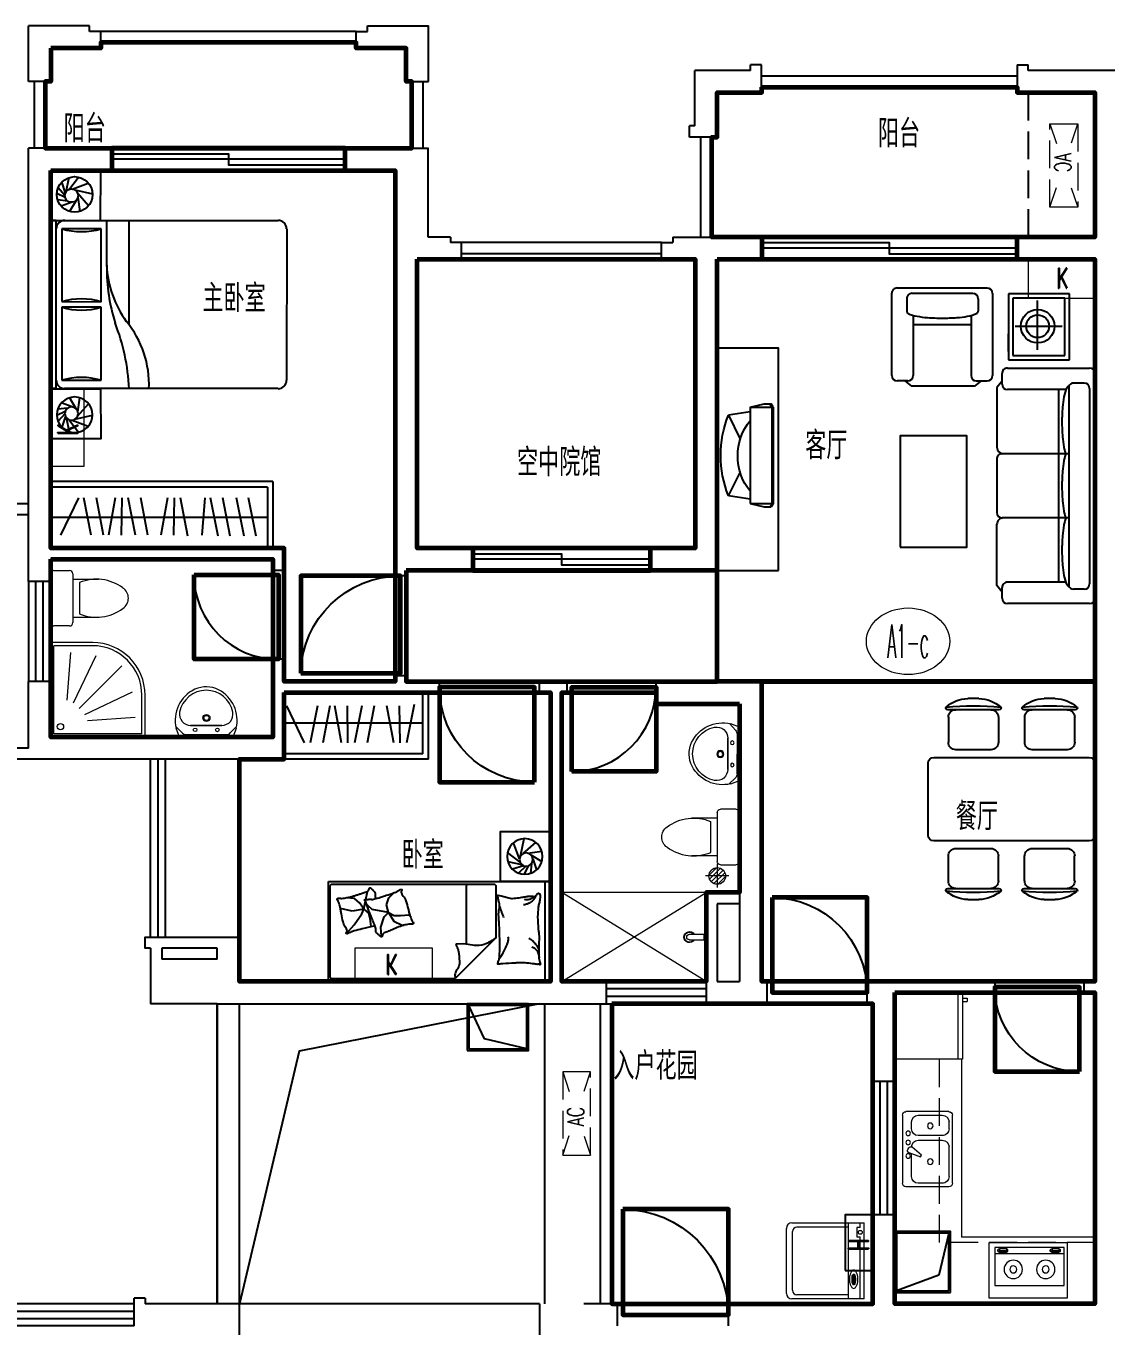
# Model space of a CAD drawing. Extents: x -503269 to -469069, y -592911 to -562261.
# Drawn here: x -495892 to -486169, y -573961 to -562261 of the extents above; entities that cross this region are included whole.
import ezdxf
from ezdxf.enums import TextEntityAlignment as Align

# ---------------------------------------------------------------- set-up
doc = ezdxf.new("R2010")
doc.units = 0
doc.header["$LTSCALE"] = 1000
doc.header["$MEASUREMENT"] = 0
doc.linetypes.add('DASH', pattern=[0.35, 0.25, -0.1])
doc.layers.get('0').update_dxf_attribs({"linetype": 'CONTINUOUS'})
for name, color, linetype, lineweight in [('AC', 11, 'CONTINUOUS', 9), ('axis3', 134, 'CONTINUOUS', 13), ('FUR1', 223, 'CONTINUOUS', 0), ('GT_卧室', 1, 'CONTINUOUS', 60), ('GT_卫生间', 5, 'CONTINUOUS', 60), ('GT_厨房', 4, 'CONTINUOUS', 60), ('GT_客厅', 2, 'CONTINUOUS', 60), ('GT_花园', 74, 'CONTINUOUS', 60), ('GT_过道', 30, 'CONTINUOUS', 60), ('GT_门', 245, 'CONTINUOUS', 60), ('GT_阳台', 6, 'CONTINUOUS', 60), ('GT_餐厅', 3, 'CONTINUOUS', 60), ('PS', 30, 'CONTINUOUS', 9), ('房间名称', 7, 'CONTINUOUS', 9)]:
    doc.layers.add(name, color=color, linetype=linetype, lineweight=lineweight)
for name, color, linetype in [('F', 8, 'CONTINUOUS'), ('FUR', 8, 'CONTINUOUS'), ('STAIR', 3, 'CONTINUOUS'), ('WALL', 2, 'CONTINUOUS'), ('WINDOW', 3, 'CONTINUOUS'), ('WINDOW_TEXT', 7, 'CONTINUOUS'), ('栏杆', 140, 'CONTINUOUS'), ('烟道', 193, 'CONTINUOUS'), ('热水器', 193, 'CONTINUOUS')]:
    doc.layers.add(name, color=color, linetype=linetype)
doc.styles.add('_HZTXT1', font='romand.shx', dxfattribs={"width": 0.7, "bigfont": 'hztxt.shx'})
doc.styles.add('_ROMANC', font='ROMANC', dxfattribs={"width": 0.6})
doc.styles.add('COMP', font='COMPLEX', dxfattribs={"bigfont": 'hztxt'})
doc.styles.add('DIM_FONT', font='ROMAND.shx', dxfattribs={"width": 0.7})
doc.styles.add('SIMPLEX', font='SIMPLEX.SHX')
doc.styles.get("Standard").update_dxf_attribs({"font": 'GBENOR', "bigfont": 'GBCBIG'})
doc.styles.add('ZBHZ', font='simplex.shx', dxfattribs={"width": 0.7, "bigfont": 'zbhz.shx'})

# ---------------------------------------------------------------- blocks, each defined once
blk = doc.blocks.new('_WBLK')
for p, q in [((-0.5, 0.5), (0.5, 0.5)), ((0.5, 0.1667), (-0.5, 0.1667)), ((0.5, -0.1667), (-0.5, -0.1667)), ((-0.5, -0.5), (0.5, -0.5))]:
    blk.add_line(p, q)
at = {"layer": 'WINDOW_TEXT', "style": 'SIMPLEX', "flags": 9}
blk.add_attdef('A', text='', height=1, dxfattribs=at).set_placement((0, 1.5), align=Align.MIDDLE)
blk = doc.blocks.new('_C10HGB')
at = {"linetype": 'DASH'}
for p, q in [((0, 250), (177, 191)), ((750, 250), (573, 191)), ((172, 57), (0, 0)), ((575, 58), (750, 0))]:
    blk.add_line(p, q, dxfattribs=at)
blk.add_lwpolyline([(750, 0), (750, 250), (0, 250), (0, 0), (750, 0)], dxfattribs=at)
at = {"style": '_ROMANC', "width": 0.7}
blk.add_text('AC', height=148.6, rotation=360, dxfattribs=at).set_placement((261, 60))
at = {"style": 'DIM_FONT', "width": 0.8, "flags": 9}
for tag in ['XSIZE', 'YSIZE']:
    blk.add_attdef(tag, (0, 0), '', height=0.5, dxfattribs=at)
blk = doc.blocks.new('HFFG')
at = {"layer": 'STAIR'}
blk.add_line((367341, 318622), (370041, 318622), dxfattribs=at)
at = {"layer": 'AC', "xscale": -1, "rotation": 270}
blk.add_blockref('_C10HGB', (369737, 317175), dxfattribs=at)
blk = doc.blocks.new('hdgsgs')
at = {"layer": 'STAIR'}
blk.add_line((584570, 471368), (581870, 471368), dxfattribs=at)
at = {"layer": 'WALL'}
for p, q in [((580920, 471168), (580920, 471418)), ((581020, 471418), (580920, 471418)), ((581020, 471418), (581020, 471368)), ((581870, 471368), (581020, 471368)), ((581870, 469468), (581870, 471368)), ((584570, 471368), (584570, 471068))]:
    blk.add_line(p, q, dxfattribs=at)
at = {"layer": 'WINDOW', "xscale": -1500, "yscale": 200, "zscale": 1500}
blk.add_blockref('_WBLK', (580170, 471268), dxfattribs=at)
at = {"layer": '房间名称', "xscale": -1}
blk.add_blockref('HFFG', (951910, 152746), dxfattribs=at)
blk = doc.blocks.new('A$C69646BA1')
at = {"layer": 'FUR1'}
for p, q in [((65, 37), (7, 92)), ((38, 1), (9, 80)), ((519, 0), (38, 1)), ((41, 1), (518, 0)), ((99, 23), (459, 23)), ((420, 105), (138, 106)), ((138, 106), (420, 105)), ((495, 37), (552, 95)), ((548, 78), (519, 0))]:
    blk.add_line(p, q, dxfattribs=at)
for centre, radius in [((281, 173), 31.6), ((281, 173), 23), ((179, 66), 16.3), ((379, 65), 16.3)]:
    blk.add_circle(centre, radius, dxfattribs=at)
for centre, radius, start, end in [((307, 153), 307, 115.0915, 193.7817), ((279, 178), 244, 10.8497, 168.9284), ((279, 203), 250, 63.3535, 114.1543), ((248, 152), 309, 346.3232, 62.5659), ((139, 207), 101, 169.873, 269.3444), ((420, 206), 100, 270.0131, 10.3251), ((100, 73), 50, 226.7074, 269.8889), ((460, 72), 49.8, 269.7832, 315.4333)]:
    blk.add_arc(centre, radius, start, end, dxfattribs=at)
blk = doc.blocks.new('_DBLK')
blk.add_line((-0.45, 0), (-0.45, -0.95))
blk.add_arc((-0.45, 0), 0.95, 270, 0)
at = {"layer": 'WINDOW_TEXT', "style": 'SIMPLEX', "flags": 9}
blk.add_attdef('A', text='', height=1, dxfattribs=at).set_placement((0, 1.5), align=Align.MIDDLE)
blk = doc.blocks.new('A$C466029EA')
for p, q in [((80, 200), (80, 430)), ((420, 200), (420, 430)), ((110, 260), (390, 260)), ((0, 30), (0, 170)), ((30, 200), (470, 200)), ((500, 170), (500, 30)), ((470, 0), (30, 0))]:
    blk.add_line(p, q)
for centre, radius, start, end in [((477, 413), 398, 143.3619, 202.5495), ((250, 590), 110, 33.4509, 146.5491), ((23, 413), 398, 337.4505, 36.6381), ((30, 170), 30, 90, 180), ((470, 170), 30, 0, 90), ((30, 30), 30, 180, 270), ((470, 30), 30, 270, 0)]:
    blk.add_arc(centre, radius, start, end)
at = {"style": 'DIM_FONT', "width": 0.8, "flags": 9}
for tag in ['YSIZE', 'XSIZE']:
    blk.add_attdef(tag, (250, 0), '', height=0.5, dxfattribs=at)
blk = doc.blocks.new('A$C613034C0')
at = {"layer": 'FUR1'}
for p, q in [((429, 1273), (146, 990)), ((429, 1273), (1066, 636)), ((429, 1230), (168, 969)), ((429, 1230), (1023, 636)), ((705, 774), (363, 1072)), ((683, 714), (210, 883)), ((679, 636), (105, 637)), ((1066, 636), (429, 0)), ((1023, 636), (429, 42)), ((682, 559), (208, 393)), ((704, 499), (360, 204)), ((146, 283), (429, 0)), ((168, 304), (429, 42))]:
    blk.add_line(p, q, dxfattribs=at)
blk.add_circle((929, 632), 30, dxfattribs=at)
for radius in [500, 470]:
    blk.add_arc((500, 636), radius, 135, 225, dxfattribs=at)
blk = doc.blocks.new('M_A2ZXL')
blk.add_line((-0.472, 0), (-0.472, -1))
blk.add_arc((-0.5, 0), 1, 271.6231, 0)
blk = doc.blocks.new('KT1')
at = {"layer": 'AC'}
blk.add_lwpolyline([(243659, 39366), (244009, 39366), (244009, 39966), (243659, 39966)], close=True, dxfattribs=at)
at = {"layer": 'AC', "style": '_HZTXT1', "width": 0.7}
blk.add_text('K', height=180, rotation=270, dxfattribs=at).set_placement((243748, 39714))
blk = doc.blocks.new('K')
at = {"layer": 'AC'}
blk.add_lwpolyline([(0, 0), (700, 0), (700, -300), (0, -300)], close=True, dxfattribs=at)
at = {"layer": 'AC', "style": '_HZTXT1', "width": 0.7}
blk.add_text('K', height=180, rotation=360, dxfattribs=at).set_placement((278, -244))
blk = doc.blocks.new('A$C508A78C2')
at = {"layer": 'AC', "xscale": -1, "rotation": 270}
blk.add_blockref('K', (300, 0), dxfattribs=at)
blk = doc.blocks.new('A$C3C1C112D')
for p, q in [((690, 706), (0, 706)), ((0, 50), (0, 706)), ((43, 670), (0, 670)), ((43, 671), (43, 640)), ((43, 640), (126, 640)), ((126, 640), (126, 671)), ((690, 670), (126, 670)), ((468, 619), (468, 607)), ((478, 610), (478, 593)), ((543, 610), (478, 610)), ((478, 593), (543, 593)), ((543, 593), (543, 610)), ((560, 618), (560, 607)), ((690, 706), (690, 50)), ((0, 561), (690, 561)), ((38, 562), (38, 95)), ((652, 562), (652, 95)), ((640, 0), (50, 0)), ((612, 55), (78, 55))]:
    blk.add_line(p, q)
blk.add_lwpolyline([(428, 611, 0.185158), (433, 599, 0.102042), (453, 584, 0.060862), (478, 576, 0.047173), (511, 573, 0.047173), (545, 576, 0.060862), (570, 584, 0.102042), (590, 599, 0.185158), (595, 611, 0.185158), (590, 624, 0.102042), (570, 638, 0.060862), (545, 647, 0.047173), (511, 650, 0.047173), (478, 647, 0.060862), (453, 638, 0.102042), (433, 624, 0.185158)], format="xyb", close=True)
for points in [[(560, 618, 0.259034), (558, 621, 0.076276), (546, 626, 0.036515), (533, 629, 0.026615), (514, 630, 0.026615), (495, 629, 0.036515), (482, 626, 0.076276), (470, 621, 0.259034), (468, 618, 0.078462), (468, 617, 0.056762)], [(560, 607, 0.259034), (558, 611, 0.076276), (546, 616, 0.036515), (533, 618, 0.026615), (514, 619, 0.026615), (495, 618, 0.036515), (482, 616, 0.076276), (470, 611, 0.259034), (468, 607, 0.259034), (470, 604, 0.056762), (478, 600, 0.036515)], [(543, 598, 0.008736), (546, 599, 0.076276), (558, 604, 0.259034), (560, 607, 0.259034)]]:
    blk.add_lwpolyline(points, format="xyb")
blk.add_circle((86, 671), 17.5)
for centre, radius, start, end in [((50, 50), 50, 180.0011, 270.0011), ((78, 95), 40, 180.0011, 270.0011), ((612, 95), 40, 270.0011, 0.0011), ((640, 50), 50, 270.0011, 0.0011)]:
    blk.add_arc(centre, radius, start, end)
at = {"oblique": 0, "width": 0.8, "flags": 9}
for tag in ['XSIZE', 'YSIZE']:
    blk.add_attdef(tag, (345, 706), '', height=0.5, rotation=0.0011, dxfattribs=at)
blk = doc.blocks.new('f')
at = {"layer": '热水器'}
blk.add_lwpolyline([(497435, 492394), (497435, 492144), (496935, 492144), (496935, 492394)], close=True, dxfattribs=at)
at = {"layer": '热水器', "style": '_HZTXT1', "oblique": -180, "text_generation_flag": 4, "width": 0.7}
blk.add_text('H', height=180, rotation=180, dxfattribs=at).set_placement((497262, 492182))
blk = doc.blocks.new('hdgfd')
at = {"layer": 'FUR1'}
for p, q in [((714922, 322637), (714852, 322637)), ((714852, 322627), (714852, 322637)), ((714922, 322627), (714852, 322627)), ((714862, 322487), (714862, 322627)), ((714912, 322617), (714862, 322617)), ((714912, 322487), (714912, 322627)), ((714922, 322627), (714922, 322637))]:
    blk.add_line(p, q, dxfattribs=at)
for radius, start, end in [(50, 120, 60), (45, 123.749, 56.251), (25, 180, 0)]:
    blk.add_arc((714887, 322487), radius, start, end, dxfattribs=at)
blk = doc.blocks.new('A$C64DF1172')
at = {"layer": 'PS', "linetype": 'ByBlock'}
h = blk.add_hatch(dxfattribs=at)
h.set_pattern_fill('ANSI31', color=256, scale=150, angle=180, style=0)
h.set_pattern_definition([(315, (-453209.595, 198025.227), (-13.25825215, -13.25825215), [])])
h.paths.add_polyline_path([(20, 70, 1), (120, 70, 1)])
for p, q in [((70, 140, 0), (70, 0, 0)), ((0, 70, 0), (140, 70, 0))]:
    blk.add_line(p, q, dxfattribs=at)
blk.add_circle((70, 70, 0), 50, dxfattribs=at)
blk = doc.blocks.new('JAFDSF')
at = {"layer": 'FUR1'}
for p, q in [((707041, 322322), (705741, 322322)), ((705741, 321522), (707041, 322322)), ((707041, 321522), (705741, 322322))]:
    blk.add_line(p, q, dxfattribs=at)
at = {"layer": 'WALL'}
for p, q in [((707041, 322322), (707041, 321522)), ((707041, 322322), (707341, 322322)), ((707141, 322222), (707141, 321522)), ((707341, 322222), (707141, 322222)), ((707141, 321522), (707341, 321522))]:
    blk.add_line(p, q, dxfattribs=at)
at = {"layer": 'FUR1', "xscale": -1}
for name, p, rotation in [('A$C69646BA1', (707342, 323850), 89.88893833648052), ('A$C466029EA', (707341, 323072), 90), ('hdgfd', (384404, -392965), 270)]:
    blk.add_blockref(name, p, dxfattribs=dict(at, rotation=rotation))
at = {"layer": 'PS', "xscale": 1.5, "yscale": 1.5, "zscale": 1.5, "rotation": 270}
blk.add_blockref('A$C64DF1172', (707036, 322577, 0), dxfattribs=at)
blk = doc.blocks.new('sdsf')
at = {"layer": '烟道'}
for points in [[(791666, 418028), (792216, 418028), (792216, 418448), (791666, 418448)], [(791681, 418043), (792201, 418043), (792201, 418433), (791681, 418433)]]:
    blk.add_lwpolyline(points, close=True, dxfattribs=at)
blk.add_lwpolyline([(792201, 418043), (791822, 418132), (791681, 418433)], dxfattribs=at)
blk = doc.blocks.new('jghsfgfd')
at = {"layer": 'WALL'}
for p, q in [((561849, 385958), (561249, 385958)), ((561249, 385508), (561249, 385958)), ((561849, 385858), (561349, 385858)), ((561349, 385458), (561349, 385858)), ((561279, 385508), (561249, 385508)), ((561279, 385458), (561279, 385508)), ((561349, 385458), (561279, 385458)), ((561349, 384158), (561279, 384158)), ((561279, 384158), (561279, 384108)), ((561349, 383758), (561349, 384158)), ((561249, 383658), (561249, 384108)), ((561279, 384108), (561249, 384108)), ((561849, 383658), (561249, 383658)), ((561849, 383758), (561349, 383758))]:
    blk.add_line(p, q, dxfattribs=at)
at = {"layer": 'WINDOW'}
for p, q in [((561249, 384108), (561249, 385508)), ((561349, 384158), (561349, 385458))]:
    blk.add_line(p, q, dxfattribs=at)
blk = doc.blocks.new('REF1')
for p, q in [((-300, -566), (300, -566)), ((-250, -610), (-250, -650)), ((-250, -650), (-220, -650)), ((-220, -610), (-220, -650))]:
    blk.add_line(p, q)
blk.add_lwpolyline([(-300, -610), (300, -610), (300, 0), (-300, 0)], close=True)
blk = doc.blocks.new('M_E29JIV')
at = {"color": 0, "linetype": 'ByBlock'}
for p, q in [((0, -307), (0, 307)), ((31, 337), (419, 337)), ((82, 245), (82, 40)), ((358, 307), (143, 307)), ((419, -20), (419, 245)), ((450, 307), (450, -307)), ((48, 2), (57, -12)), ((59, 31), (163, 70)), ((173, 53), (87, -18)), ((163, 70), (173, 53)), ((143, -82), (358, -82)), ((82, -184), (82, -245)), ((358, -123), (143, -123)), ((419, -245), (419, -184)), ((419, -338), (31, -338)), ((143, -307), (358, -307))]:
    blk.add_line(p, q, dxfattribs=at)
for centre, radius in [((251, 112), 25.6), ((51, 61), 20.5), ((51, -61), 20.5), ((51, -143), 20.5), ((251, -210), 25.6)]:
    blk.add_circle(centre, radius, dxfattribs=at)
for centre, radius, start, end in [((31, 307), 30.7, 90, 180), ((143, 245), 61.4, 90, 180), ((358, 245), 61.4, 0, 90), ((419, 307), 30.7, 0, 90), ((66, 12), 20.5, 110.5377, 210), ((74, -2), 20.5, 210, 309.4623), ((143, -20), 61.4, 180, 270), ((358, -20), 61.4, 270, 0), ((143, -184), 61.4, 90, 180), ((358, -184), 61.4, 0, 90), ((31, -307), 30.7, 180, 270), ((143, -245), 61.4, 180, 270), ((358, -245), 61.4, 270, 0), ((419, -307), 30.7, 270, 0)]:
    blk.add_arc(centre, radius, start, end, dxfattribs=at)
at = {"style": 'DIM_FONT', "width": 0.8, "flags": 9}
for tag in ['XSIZE', 'YSIZE']:
    blk.add_attdef(tag, (0, 0), '', height=0.5, dxfattribs=at)
blk = doc.blocks.new('A$C65CE207E')
for p, q in [((500, 700), (0, 700)), ((0, 700), (0, 0)), ((44, 649), (387, 649)), ((44, 27), (44, 649)), ((52, 607), (68, 607)), ((52, 543), (52, 607)), ((77, 624), (66, 624)), ((68, 607), (68, 543)), ((100, 27), (100, 649)), ((387, 649), (387, 27)), ((500, 0), (500, 700)), ((68, 543), (52, 543)), ((78, 532), (66, 532)), ((52, 70), (52, 134)), ((52, 134), (68, 134)), ((77, 151), (66, 151)), ((68, 134), (68, 70)), ((387, 27), (44, 27)), ((68, 70), (52, 70)), ((78, 59), (66, 59)), ((0, 0), (500, 0))]:
    blk.add_line(p, q)
for points in [[(57, 607, -0.008736), (58, 610, -0.076276), (63, 622, -0.259034), (66, 624, -0.259034)], [(66, 624, -0.259034), (70, 622, -0.076276), (75, 610, -0.036515), (77, 597, -0.026615), (78, 578, -0.026615), (77, 559, -0.036515), (75, 546, -0.076276), (70, 534, -0.259034), (66, 532, -0.259034), (63, 534, -0.056762), (59, 543, -0.036515)], [(77, 624, -0.259034), (80, 622, -0.076276), (85, 610, -0.036515), (88, 597, -0.026615), (89, 578, -0.026615), (88, 559, -0.036515), (85, 546, -0.076276), (80, 534, -0.259034), (77, 532, -0.078462), (76, 532, -0.056762)], [(57, 134, -0.008736), (58, 137, -0.076276), (63, 149, -0.259034), (66, 151, -0.259034)], [(66, 151, -0.259034), (70, 149, -0.076276), (75, 137, -0.036515), (77, 124, -0.026615), (78, 105, -0.026615), (77, 86, -0.036515), (75, 73, -0.076276), (70, 61, -0.259034), (66, 59, -0.259034), (63, 61, -0.056762), (59, 70, -0.036515)], [(77, 151, -0.259034), (80, 149, -0.076276), (85, 137, -0.036515), (88, 124, -0.026615), (89, 105, -0.026615), (88, 86, -0.036515), (85, 73, -0.076276), (80, 61, -0.259034), (77, 59, -0.078462), (76, 59, -0.056762)]]:
    blk.add_lwpolyline(points, format="xyb")
for centre, radius in [((241, 484), 82.5), ((241, 484), 31.6), ((241, 192), 82.5), ((241, 192), 31.6)]:
    blk.add_circle(centre, radius)
at = {"oblique": -180, "text_generation_flag": 4, "width": 0.8, "flags": 9}
for tag in ['YSIZE', 'XSIZE']:
    blk.add_attdef(tag, (500, 350), '', height=0.5, rotation=90, dxfattribs=at)
blk = doc.blocks.new('ht')
at = {"layer": '烟道'}
for points in [[(452112, 309628), (452112, 309078), (451612, 309078), (451612, 309628)], [(452097, 309613), (452097, 309093), (451627, 309093), (451627, 309613)]]:
    blk.add_lwpolyline(points, close=True, dxfattribs=at)
blk.add_lwpolyline([(452097, 309093), (452008, 309471), (451627, 309613)], dxfattribs=at)
blk = doc.blocks.new('jgsdgdsgds')
at = {"layer": 'FUR1', "linetype": 'DASH'}
for p, q in [((629840, 466840), (629840, 465190)), ((631240, 465190), (629940, 465190))]:
    blk.add_line(p, q, dxfattribs=at)
at = {"layer": 'FUR1'}
for p in [(630040, 466840), (631240, 465240)]:
    blk.add_line(p, (630040, 465240), dxfattribs=at)
at = {"layer": 'STAIR'}
for p, q in [((623340, 464640), (623340, 467340)), ((623540, 464640), (623540, 467340)), ((626290, 464640), (626290, 467340)), ((626240, 464640), (623540, 464640))]:
    blk.add_line(p, q, dxfattribs=at)
at = {"layer": 'WALL'}
for p, q in [((621640, 471140), (621640, 475040)), ((625240, 474240), (625240, 475040)), ((621840, 471440), (621840, 474840)), ((624940, 474840), (624940, 471190)), ((625440, 474240), (625240, 474240)), ((625440, 474240), (625440, 474190)), ((627440, 474240), (628240, 474240)), ((627440, 474240), (627440, 474190)), ((628240, 474040), (628240, 474240)), ((630540, 474040), (630540, 474240)), ((630540, 474240), (631240, 474240)), ((625540, 474190), (625440, 474190)), ((625540, 474040), (625540, 474190)), ((627340, 474040), (627340, 474190)), ((627340, 474190), (627440, 474190)), ((625140, 474040), (625140, 471440)), ((625540, 474040), (625140, 474040)), ((627340, 474040), (627640, 474040)), ((627640, 471440), (627640, 474040)), ((627840, 474040), (628240, 474040)), ((627840, 471240), (627840, 474040)), ((630540, 474040), (631240, 474040)), ((631240, 474040), (631240, 467540)), ((623940, 471440), (621840, 471440)), ((623940, 471240), (623940, 471440)), ((625140, 471440), (625640, 471440)), ((625640, 471440), (625640, 471240)), ((627240, 471440), (627640, 471440)), ((627240, 471440), (627240, 471240)), ((621840, 471140), (621840, 471340)), ((623840, 471340), (621840, 471340)), ((623840, 471240), (623840, 471340)), ((623940, 471240), (623840, 471240)), ((625040, 471190), (624940, 471190)), ((625040, 471240), (625040, 471190)), ((625640, 471240), (625040, 471240)), ((627240, 471240), (627840, 471240)), ((621840, 471140), (621640, 471140)), ((623840, 470240), (623840, 470440)), ((623940, 470440), (623840, 470440)), ((623940, 470240), (623940, 470440)), ((621840, 470240), (621640, 470240)), ((621640, 469640), (621640, 470240)), ((621840, 469740), (621840, 470240)), ((623940, 470240), (624940, 470240)), ((624940, 470290), (624940, 470240)), ((625040, 470290), (624940, 470290)), ((625040, 470290), (625040, 470240)), ((625040, 470240), (625340, 470240)), ((625340, 470140), (625340, 470240)), ((626240, 470240), (626490, 470240)), ((626240, 470140), (626240, 470240)), ((626490, 470140), (626490, 470240)), ((627290, 470040), (627290, 470240)), ((627290, 470240), (628240, 470240)), ((628240, 470240), (628240, 467540)), ((623940, 469540), (623940, 470140)), ((623940, 470140), (625340, 470140)), ((626240, 470140), (626340, 470140)), ((626340, 470140), (626340, 467540)), ((626440, 470140), (626490, 470140)), ((626440, 470140), (626440, 467540)), ((627290, 470040), (628040, 470040)), ((628040, 470040), (628040, 467540)), ((623740, 469740), (621840, 469740)), ((623940, 469540), (621640, 469540)), ((622740, 467940), (623540, 467940)), ((623540, 467940), (623540, 467540)), ((622740, 467840), (622740, 467340)), ((623340, 467840), (622840, 467840)), ((622840, 467840), (622840, 467740)), ((623340, 467740), (623340, 467840)), ((623340, 467740), (622840, 467740)), ((626340, 467540), (623540, 467540)), ((626440, 467540), (626840, 467540)), ((626840, 467540), (626840, 467340)), ((627740, 467540), (627740, 467340)), ((627840, 467540), (628040, 467540)), ((628290, 467540), (628240, 467540)), ((628290, 467340), (628290, 467540)), ((629190, 467340), (629190, 467540)), ((630340, 467540), (629190, 467540)), ((630340, 467540), (630340, 467440)), ((631240, 467540), (631140, 467540)), ((631140, 467540), (631140, 467440)), ((630340, 467440), (629440, 467440)), ((629440, 467440), (629440, 466640)), ((631240, 467440), (631140, 467440)), ((631240, 467440), (631240, 464640)), ((623340, 467340), (622740, 467340)), ((623340, 467340), (626840, 467340)), ((627740, 467340), (628290, 467340)), ((629190, 467340), (629240, 467340)), ((629240, 467340), (629240, 466640)), ((629440, 466640), (629240, 466640)), ((629240, 465440), (629240, 464640)), ((629440, 465440), (629240, 465440)), ((629440, 465440), (629440, 464640)), ((626240, 464640), (626240, 464340)), ((626940, 464640), (626640, 464640)), ((626940, 464640), (626940, 464440)), ((629240, 464640), (627940, 464640)), ((627940, 464640), (627940, 464440)), ((631240, 464640), (629440, 464640))]:
    blk.add_line(p, q, dxfattribs=at)
blk.add_lwpolyline([(622740, 467840), (622690, 467840), (622690, 467940), (622740, 467940)], dxfattribs=at)
at = {"layer": 'WINDOW'}
for p, q in [((628240, 474240), (630540, 474240)), ((628240, 474040), (630540, 474040)), ((625640, 471440), (627240, 471440)), ((625640, 471240), (627240, 471240)), ((622740, 467940), (622740, 469540)), ((622807, 467940), (622807, 469540)), ((622874, 467940), (622874, 469540)), ((623540, 467940), (623540, 469540))]:
    blk.add_line(p, q, dxfattribs=at)
for points in [[(628240, 474190), (629390, 474190), (629390, 474140), (628240, 474140)], [(630540, 474140), (629390, 474140), (629390, 474090), (630540, 474090)], [(630540, 474140), (629390, 474140), (629390, 474090), (630540, 474090)], [(625640, 471390), (626440, 471390), (626440, 471340), (625640, 471340)], [(627240, 471340), (626440, 471340), (626440, 471290), (627240, 471290)], [(627240, 471340), (626440, 471340), (626440, 471290), (627240, 471290)]]:
    blk.add_lwpolyline(points, close=True, dxfattribs=at)
blk.add_lwpolyline([(626240, 467340), (624077, 466912), (623540, 464640)], dxfattribs=at)
at = {"layer": '栏杆'}
for p, q in [((627340, 474190), (625540, 474190)), ((627340, 474090), (625540, 474090)), ((626790, 464640), (626790, 467340)), ((626790, 464640), (626790, 467340)), ((626890, 464640), (626890, 467340))]:
    blk.add_line(p, q, dxfattribs=at)
at = {"layer": 'AC'}
for name, p, rotation in [('KT1', (670606, 230032), 90), ('A$C508A78C2', (624577, 467840), 270), ('_C10HGB', (626700, 465977), 90)]:
    blk.add_blockref(name, p, dxfattribs=dict(at, rotation=rotation))
at = {"layer": 'AC', "xscale": -1}
blk.add_blockref('A$C508A78C2', (622140, 472176), dxfattribs=at)
at = {"layer": 'FUR1'}
for name, p, rotation in [('A$C466029EA', (621840, 471240), 269.9999993463296), ('A$C69646BA1', (622962, 469739), 0.1110623138601468)]:
    blk.add_blockref(name, p, dxfattribs=dict(at, rotation=rotation))
for name, p, xscale, yscale, zscale, rotation in [('A$C613034C0', (622127, 470877), 0.9444444444518924, 0.9444444444379767, 0.9444444444444444, 225), ('A$C3C1C112D', (628463, 465368), 0.9916666666395026, 0.9916666666395026, 0.9916666666666667, 270.0000004304741)]:
    blk.add_blockref(name, p, dxfattribs=dict(at, xscale=xscale, yscale=yscale, zscale=zscale, rotation=rotation))
at = {"layer": 'FUR1', "extrusion": (0, 0, -1), "zscale": -1}
for name, p, rotation in [('REF1', (-629440, 467140), 269.999999936634), ('M_E29JIV', (-629508, 466031), 180.0000000466906), ('ht', (-177828, 774368), 180), ('A$C65CE207E', (-630990, 465190), 270)]:
    blk.add_blockref(name, p, dxfattribs=dict(at, rotation=rotation))
at = {"layer": 'WINDOW'}
for name, p, xscale, yscale, zscale, rotation in [('_DBLK', (623890, 470840), 800, 800, 800, 270), ('M_A2ZXL', (624990, 470740), -900, 900, 900, 270), ('_WBLK', (621740, 470690), -900, 199.9999999999418, 900, 90), ('_DBLK', (628740, 467440), -900, 900, 900, 180), ('_WBLK', (627290, 467440), -900, 200, 900, 180), ('_WBLK', (629340, 466040), -1200, 200.0000000001164, 1200, 90), ('_DBLK', (627440, 464540), -1000, 1000, 1000, 180)]:
    blk.add_blockref(name, p, dxfattribs=dict(at, xscale=xscale, yscale=yscale, zscale=zscale, rotation=rotation))
for p, xscale, yscale, zscale in [((625790, 470190), -900, 900, 900), ((626890, 470190), 800, 800, 800), ((630740, 467490), -800, 800, 800)]:
    blk.add_blockref('_DBLK', p, dxfattribs=dict(at, xscale=xscale, yscale=yscale, zscale=zscale))
at = {"layer": '房间名称'}
for name, p in [('jghsfgfd', (59791, 85882)), ('JAFDSF', (-79300, 146018))]:
    blk.add_blockref(name, p, dxfattribs=at)
at = {"layer": '烟道'}
blk.add_blockref('sdsf', (-166075, 48892), dxfattribs=at)
at = {"layer": '热水器', "xscale": -1, "rotation": 90}
blk.add_blockref('f', (1121385, 962375), dxfattribs=at)
blk = doc.blocks.new('ytt')
at = {"layer": 'STAIR', "linetype": 'DASH'}
for p, q in [((464241, 389658), (464241, 388358)), ((465641, 389658), (465641, 388358))]:
    blk.add_line(p, q, dxfattribs=at)
at = {"layer": 'WALL'}
for p, q in [((461241, 389358), (461241, 389858)), ((461741, 389858), (461241, 389858)), ((461841, 389908), (461741, 389908)), ((461741, 389858), (461741, 389908)), ((461841, 389658), (461841, 389908)), ((464141, 389908), (464141, 389658)), ((464141, 389908), (464241, 389908)), ((464241, 389858), (464241, 389908)), ((465641, 389858), (464241, 389858)), ((465741, 389908), (465641, 389908)), ((465641, 389858), (465641, 389908)), ((465741, 389908), (465741, 389658)), ((468041, 389658), (468041, 389908)), ((468041, 389908), (468141, 389908)), ((468141, 389858), (468141, 389908)), ((468141, 389858), (468641, 389858)), ((468641, 389358), (468641, 389858)), ((461441, 389258), (461441, 389658)), ((461841, 389658), (461441, 389658)), ((464841, 389658), (464141, 389658)), ((464841, 389658), (464841, 388358)), ((465041, 389658), (465741, 389658)), ((465041, 389658), (465041, 388358)), ((468041, 389658), (468441, 389658)), ((468441, 389258), (468441, 389658)), ((461191, 389258), (461191, 389358)), ((461241, 389358), (461191, 389358)), ((468641, 389358), (468691, 389358)), ((468691, 389258), (468691, 389358)), ((461441, 389258), (461191, 389258)), ((468441, 389258), (468691, 389258))]:
    blk.add_line(p, q, dxfattribs=at)
at = {"layer": '栏杆'}
for p, q in [((461841, 389808), (464141, 389808)), ((468041, 389808), (465741, 389808)), ((461841, 389708), (464141, 389708)), ((468041, 389708), (465741, 389708)), ((461291, 389258), (461291, 388358)), ((461391, 389258), (461391, 388358)), ((468491, 389258), (468491, 388358)), ((468591, 389258), (468591, 388358))]:
    blk.add_line(p, q, dxfattribs=at)
at = {"layer": 'AC', "xscale": -1, "rotation": 90}
for p in [(464687, 389377), (465450, 389379)]:
    blk.add_blockref('_C10HGB', p, dxfattribs=at)
blk = doc.blocks.new('A$C319D3F88')
for p, q in [((240, 272), (181, 372)), ((256, 245), (272, 371)), ((140, 247), (66, 211)), ((163, 279), (73, 268)), ((204, 289), (105, 324)), ((252, 204), (351, 318)), ((138, 227), (76, 160)), ((142, 206), (111, 107)), ((150, 193), (176, 66)), ((173, 176), (261, 62)), ((205, 170), (349, 116)), ((228, 178), (386, 213))]:
    blk.add_line(p, q)
blk.add_lwpolyline([(0, 0), (450, 0), (450, 450), (0, 450)], close=True)
for centre, radius in [((226, 218), 160), ((198, 230), 60)]:
    blk.add_circle(centre, radius)
blk = doc.blocks.new('M_C55HKH')
for p, q in [((0, -52), (900, -52)), ((26, -509), (26, -1968)), ((503, -489), (46, -489)), ((503, -489), (872, -858)), ((46, -761), (564, -761)), ((872, -1968), (872, -858)), ((299, -1273), (295, -1270)), ((307, -1352), (299, -1273)), ((305, -1407), (307, -1352)), ((357, -1410), (393, -1337)), ((393, -1337), (392, -1318)), ((146, -1456), (100, -1409)), ((211, -1478), (146, -1456)), ((278, -1459), (211, -1478)), ((278, -1459), (251, -1606)), ((278, -1459), (305, -1407)), ((278, -1459), (357, -1410)), ((317, -1498), (278, -1459)), ((412, -1527), (317, -1498)), ((251, -1606), (219, -1643)), ((286, -1639), (333, -1628)), ((333, -1628), (405, -1618)), ((495, -1523), (412, -1527)), ((163, -1664), (89, -1649)), ((196, -1718), (154, -1766)), ((249, -1682), (175, -1667)), ((249, -1682), (196, -1718)), ((219, -1643), (211, -1652)), ((249, -1682), (286, -1639)), ((249, -1682), (266, -1787)), ((292, -1700), (249, -1682)), ((391, -1769), (292, -1700)), ((154, -1766), (147, -1841)), ((266, -1787), (243, -1892)), ((469, -1839), (391, -1769)), ((46, -1988), (852, -1988))]:
    blk.add_line(p, q)
blk.add_lwpolyline([(0, -2000), (0, 0), (900, 0), (900, -2000)], close=True)
for points in [[(135, -134, -0.263368), (107, -115, -0.494818), (116, -96, -0.049225), (134, -94, -0.036831), (158, -96, -0.031893), (196, -104, 0.035782), (230, -111, 0.032941), (319, -117, 0.026564), (430, -111, 0.017905), (468, -106, -0.033397), (488, -104, -0.03204), (525, -104, 0.018442), (590, -107, 0.010837), (654, -107, 0.014624), (702, -104, 0.111249), (725, -96, -0.153708), (742, -92, -0.076444), (749, -94, -0.215512), (751, -96, -0.585858), (748, -99, 0.363489), (744, -102, 0.191716), (743, -113, -0.129675), (745, -130, -0.01735), (742, -147, 0.019326), (740, -162, 0.018818), (733, -230, 0.021828), (732, -289, 0.006204), (734, -323, 0.001963), (740, -430, 0.028341), (744, -466, -0.117014), (744, -475, -0.36606), (742, -476, -0.03973), (728, -473, -0.048309), (715, -468, 0.062981), (704, -464, 0.04058), (681, -461, 0.014345), (614, -458, 0.005484), (488, -459, 0.007153), (392, -462, 0.008762), (350, -465, -0.008153), (304, -468, -0.06251), (247, -463, 0.078669), (201, -461, 0.047825), (179, -466, -0.034494), (148, -473, -0.023571), (123, -476, -0.510228), (122, -475), (129, -445), (150, -363, 0.073041), (152, -343, 0.023305), (146, -282, 0.018299), (142, -259, -0.01097), (135, -221, -0.042281), (132, -187, -0.027201), (135, -133)], [(609, -107, 0.027842), (585, -118, 0.048685), (573, -126, 0.023666), (545, -150, 0.031223), (526, -171, 0.046801), (521, -179, 0.023191), (513, -196)], [(691, -102, 0.088153), (656, -105, 0.088153), (625, -120, 0.077547), (604, -142, 0.077547), (590, -169)], [(133, -150, -0.05369), (148, -163, -0.070312), (156, -175, -0.015448), (159, -183, -0.013244), (163, -194, -0.082127), (166, -212, -0.064164), (163, -235)], [(135, -134, -0.077379), (170, -159, -0.077379), (195, -194, -0.047525), (205, -218, -0.047525), (210, -244)], [(225, -460, 0.009729), (253, -451, 0.009729), (280, -441, 0.007971), (301, -432, 0.007971), (323, -423)], [(695, -462, 0.016108), (656, -436, 0.024599), (629, -421, 0.009477), (580, -397, 0.015937), (550, -385, 0.072521), (534, -381, 0.033339), (498, -381)], [(503, -489, -0.085272), (566, -599, -0.124044), (575, -686), (562, -782), (563, -854)], [(563, -854, -0.027362), (602, -838, -0.040834), (629, -830, -0.038441), (717, -821, -0.076528), (761, -826, -0.103649), (788, -840, 0.093398), (818, -857, 0.072727), (841, -861, 0.052315), (872, -858)], [(400, -1581, 0.025626), (402, -1591, 0.0108), (426, -1697, 0.00456), (445, -1769, 0.01125), (454, -1797, 0.069394), (462, -1813, -0.079756), (468, -1827, -0.106399), (469, -1839, -0.328642), (466, -1842, -0.299547), (461, -1840, 0.189917), (454, -1835, 0.033518), (446, -1833, 0.075627), (442, -1833, 0.053489), (436, -1835, 0.017838), (418, -1843, 0.038394), (397, -1855, -0.059529), (384, -1862, -0.035943), (362, -1869, -0.011245), (291, -1884, -0.006203), (259, -1889, 0.010783), (241, -1893, 0.019485), (230, -1895, 0.005062), (188, -1908, 0.101392), (167, -1919, -0.223768), (156, -1922, -0.25558), (153, -1920, -0.081563), (150, -1907, -0.071805), (151, -1893, 0.069985), (152, -1879, 0.03546), (145, -1831, 0.029432), (130, -1774, 0.001554), (121, -1746, -0.00152), (112, -1718, -0.004735), (102, -1689, 0.00382), (91, -1653, 0.296001), (66, -1634, -0.649774), (61, -1616, -0.02319), (65, -1613, 0.0288), (68, -1610, 0.005727), (73, -1605, -0.004358), (80, -1599, -0.027528), (94, -1586, -0.046214), (104, -1580, -0.194121), (117, -1579, 0.133719), (137, -1580, 0.005779), (155, -1575, 0.008882)]]:
    blk.add_lwpolyline(points, format="xyb")
blk.add_lwpolyline([(345, -1251, 0.101392), (366, -1238, -0.223768), (377, -1234, -0.25558), (380, -1236, -0.081563), (384, -1249, -0.071805), (384, -1263, 0.069985), (384, -1277, 0.03546), (394, -1324, 0.029432), (414, -1380, 0.001554), (425, -1407, -0.00152), (437, -1434, -0.004735), (448, -1462, 0.00382), (462, -1497, 0.296001), (488, -1515, -0.649774), (495, -1532, -0.02319), (491, -1536, 0.0288), (488, -1539, 0.005727), (484, -1544, -0.004358), (478, -1551, -0.027528), (464, -1564, -0.046214), (455, -1571, -0.194121), (442, -1573, 0.133719), (422, -1574, 0.011505), (387, -1586, 0.008882), (343, -1604, 0.012426), (286, -1629, -0.033612), (264, -1637), (218, -1652), (182, -1663, 0.224341), (170, -1674, -0.722772), (163, -1673, -0.103513), (163, -1670, 0.053465), (163, -1664, 0.030109), (161, -1646, -0.031436), (159, -1628, -0.05324), (160, -1616, 0.05518), (161, -1604, 0.056271), (157, -1583, 0.0108), (124, -1480, 0.00456), (100, -1409, 0.01125), (89, -1381, 0.069394), (80, -1366, -0.079756), (73, -1353, -0.106399), (71, -1341, -0.328642), (74, -1338, -0.299547), (79, -1340, 0.189917), (86, -1344, 0.033518), (94, -1345, 0.075627), (98, -1345, 0.053489), (104, -1343, 0.017838), (122, -1333, 0.038394), (141, -1319, -0.059529), (154, -1311, -0.035943), (175, -1303, -0.011245), (245, -1283, -0.006203), (276, -1275, 0.010783), (295, -1270, 0.019485), (305, -1266, 0.005062)], format="xyb", close=True)
for centre, start, end in [((46, -509), 90, 180), ((46, -741), 180, 270), ((46, -1968), 180, 270), ((852, -1968), 270, 0)]:
    blk.add_arc(centre, 20, start, end)
at = {"style": 'DIM_FONT', "width": 0.8, "flags": 9}
for tag in ['XSIZE', 'YSIZE']:
    blk.add_attdef(tag, (0, 0), '', height=0.5, dxfattribs=at)
blk = doc.blocks.new('M_C5')
for p, q in [((-71, 21), (-106, 120)), ((-60, 63), (-50, 152)), ((-28, 86), (7, 160)), ((-9, 88), (59, 149)), ((-54, -14), (-154, 45)), ((12, 83), (112, 114)), ((26, 75), (152, 50)), ((42, 53), (156, -35)), ((48, 21), (102, -123)), ((-26, -30), (-153, -47)), ((14, -26), (-99, -126)), ((41, -2), (5, -160))]:
    blk.add_line(p, q)
for centre, radius in [((0, 0), 160), ((-11, 28), 60)]:
    blk.add_circle(centre, radius)
at = {"width": 0.8, "flags": 9}
for tag in ['XSIZE', 'YSIZE']:
    blk.add_attdef(tag, (0, 0), '', height=0.5, dxfattribs=at)
blk = doc.blocks.new('A$C19441411')
at = {"layer": 'F'}
for p, q in [((0, 451), (0, 1965)), ((51, 1965), (0, 1965)), ((50, 451), (51, 1965)), ((455, 1890), (101, 1890)), ((101, 1890), (101, 1234)), ((127, 1965), (2049, 1965)), ((454, 1233), (455, 1890)), ((505, 1549), (505, 1965)), ((707, 1031), (707, 1965)), ((2125, 1889), (2124, 526)), ((101, 1234), (454, 1233)), ((454, 1183), (101, 1183)), ((101, 1183), (101, 527)), ((454, 527), (454, 1183)), ((101, 527), (454, 527)), ((50, 451), (0, 451)), ((2049, 451), (126, 451))]:
    blk.add_line(p, q, dxfattribs=at)
for points in [[(0, 1965), (450, 1965), (451, 2415), (1, 2415)], [(0, 450), (450, 450), (451, 0), (1, 0)]]:
    blk.add_lwpolyline(points, close=True, dxfattribs=at)
for centre, radius, start, end in [((127, 1890), 75.7, 89.9835, 179.9835), ((278, 2495), 631, 253.7233, 286.2437), ((2049, 1889), 75.7, 359.9835, 89.9835), ((1432, 1602), 928, 182.5233, 216.0238), ((2089, 1528), 1584, 179.2416, 197.7868), ((278, 628), 631, 73.7233, 106.2437), ((278, 1789), 631, 253.7233, 286.2437), ((-6, 489), 892, 357.5507, 39.5296), ((-1149, 367), 1857, 2.5995, 21.3904), ((126, 527), 75.7, 179.9835, 269.9835), ((277, -79), 631, 73.7233, 106.2437), ((2049, 526), 75.7, 269.9835, 359.9835)]:
    blk.add_arc(centre, radius, start, end, dxfattribs=at)
at = {"layer": 'F', "extrusion": (0, 0, -1), "xscale": -1, "zscale": -1, "rotation": 270.016524208679}
blk.add_blockref('M_C5', (-216, 2199), dxfattribs=at)
at = {"layer": 'F', "extrusion": (0, 0, -1), "zscale": -1, "rotation": 269.983475791321}
blk.add_blockref('M_C5', (-216, 216), dxfattribs=at)
blk = doc.blocks.new('A$C0E8A3607')
for p, q in [((70, 205), (101, 402)), ((101, 402), (316, 296)), ((826, 402), (618, 296)), ((856, 205), (826, 402)), ((30, 205), (0, 81)), ((30, 205), (897, 205)), ((30, 205), (30, 0)), ((897, 205), (897, 0)), ((897, 205), (897, 0)), ((897, 205), (927, 81)), ((0, 81), (0, 16)), ((30, 0), (0, 16)), ((32, 10), (2, 25)), ((30, 10), (897, 10)), ((895, 10), (925, 25)), ((897, 0), (927, 16)), ((927, 81), (927, 16)), ((30, 0), (897, 0))]:
    blk.add_line(p, q)
for centre, radius, start, end in [((463, -508), 979, 68.2528, 111.7472), ((467, -193), 511, 50.9799, 129.0201)]:
    blk.add_arc(centre, radius, start, end)
blk = doc.blocks.new('A$C453044A9')
at = {"xscale": -1}
blk.add_blockref('A$C0E8A3607', (927, 0), dxfattribs=at)
blk = doc.blocks.new('M_C25MYD')
for p, q in [((-569, 821), (-109, 821)), ((-389, 921), (-290, 921)), ((117, 821), (577, 821)), ((298, 921), (397, 921)), ((-564, 754), (-564, 529)), ((-114, 754), (-114, 529)), ((122, 754), (122, 529)), ((572, 754), (572, 529)), ((704, 392), (-696, 392)), ((-497, 461), (-182, 461)), ((190, 461), (505, 461)), ((-746, 342), (-746, -308)), ((754, -308), (754, 342)), ((-696, -358), (704, -358)), ((-182, -427), (-497, -427)), ((505, -427), (190, -427)), ((-564, -720), (-564, -495)), ((-114, -720), (-114, -495)), ((122, -720), (122, -495)), ((572, -720), (572, -495)), ((-109, -787), (-569, -787)), ((577, -787), (117, -787)), ((-290, -887), (-389, -887)), ((397, -887), (298, -887))]:
    blk.add_line(p, q)
for centre, radius, start, end in [((-579, 837), 10, 130.7265, 202.67), ((-569, 841), 20, 202.67, 270), ((-379, 606), 316, 91.7651, 130.7265), ((-339, -1857), 2713, 84.8023, 95.1977), ((-497, 754), 67.5, 90, 180), ((-300, 606), 316, 49.2735, 88.2349), ((-182, 754), 67.5, 0, 90), ((-109, 841), 20, 270, 337.33), ((-100, 837), 10, 337.33, 49.2735), ((108, 837), 10, 130.7265, 202.67), ((117, 841), 20, 202.67, 270), ((307, 606), 316, 91.7651, 130.7265), ((347, -1857), 2713, 84.8023, 95.1977), ((190, 754), 67.5, 90, 180), ((387, 606), 316, 49.2735, 88.2349), ((505, 754), 67.5, 0, 90), ((577, 841), 20, 270, 337.33), ((587, 837), 10, 337.33, 49.2735), ((-497, 529), 67.5, 180, 270), ((-182, 529), 67.5, 270, 0), ((190, 529), 67.5, 180, 270), ((505, 529), 67.5, 270, 0), ((-696, 342), 50, 90, 180), ((704, 342), 50, 0, 90), ((-696, -308), 50, 180, 270), ((704, -308), 50, 270, 0), ((-497, -495), 67.5, 90, 180), ((-182, -495), 67.5, 0, 90), ((190, -495), 67.5, 90, 180), ((505, -495), 67.5, 0, 90), ((-579, -803), 10, 157.33, 229.2735), ((-569, -807), 20, 90, 157.33), ((-379, -572), 316, 229.2735, 268.2349), ((-339, 1890), 2713, 264.8023, 275.1977), ((-497, -720), 67.5, 180, 270), ((-300, -572), 316, 271.7651, 310.7265), ((-182, -720), 67.5, 270, 0), ((-109, -807), 20, 22.67, 90), ((-100, -803), 10, 310.7265, 22.67), ((108, -803), 10, 157.33, 229.2735), ((117, -807), 20, 90, 157.33), ((307, -572), 316, 229.2735, 268.2349), ((347, 1890), 2713, 264.8023, 275.1977), ((190, -720), 67.5, 180, 270), ((387, -572), 316, 271.7651, 310.7265), ((505, -720), 67.5, 270, 0), ((577, -807), 20, 22.67, 90), ((587, -803), 10, 310.7265, 22.67)]:
    blk.add_arc(centre, radius, start, end)
at = {"width": 0.8, "flags": 9}
for tag in ['XSIZE', 'YSIZE']:
    blk.add_attdef(tag, (0, 0), '', height=0.5, dxfattribs=at)
blk = doc.blocks.new('A$C36161383')
for p, q in [((2004, 1684), (2004, 1780)), ((2052, 1828), (2792, 1828)), ((2840, 1780), (2840, 970)), ((2005, 1710), (1957, 1652)), ((1957, 1083), (1957, 1652)), ((2744, 1693), (2628, 1693)), ((2792, 1645), (2792, 1099)), ((2594, 1635), (2052, 1636)), ((2512, 1631), (2512, 1118)), ((2796, 1536), (2792, 1536)), ((2792, 1436), (2792, 1435)), ((2005, 1025), (1957, 1083)), ((2002, 972), (2002, 1068)), ((2594, 1115), (2052, 1115)), ((2743, 1051), (2631, 1051)), ((48, 836), (144, 836)), ((103, 835), (161, 883)), ((161, 883), (713, 883)), ((770, 235), (770, 835)), ((1300, 883), (819, 883)), ((1348, 235), (1348, 835)), ((1943, 883), (1406, 883)), ((2001, 835), (1943, 883)), ((1974, 836), (2071, 836)), ((2791, 922), (2052, 922)), ((0, 48), (0, 788)), ((189, 803), (191, 801)), ((193, 258), (193, 788)), ((1927, 257), (1927, 786)), ((2119, 788), (2119, 48)), ((2192, 778), (2192, 230)), ((2788, 778), (2192, 778)), ((2231, 738), (2231, 270)), ((2749, 738), (2231, 738)), ((2269, 778), (2427, 778)), ((2496, 718), (2496, 295)), ((2749, 270), (2749, 738)), ((2788, 230), (2788, 778)), ((2284, 516), (2727, 516)), ((1958, 235), (155, 235)), ((1922, 328), (196, 328)), ((1926, 258), (1926, 260)), ((2231, 270), (2749, 270)), ((129, 96), (129, 193)), ((1984, 96), (1984, 193)), ((2192, 230), (2788, 230)), ((1936, 48), (177, 48)), ((2071, 0), (48, 0))]:
    blk.add_line(p, q)
blk.add_lwpolyline([(508, 1752), (508, 1152), (1508, 1152), (1508, 1752)], close=True)
for radius in [151, 103]:
    blk.add_circle((2496, 516), radius)
for centre, radius, start, end in [((2052, 1780), 48.2, 89.977, 179.977), ((2792, 1780), 48.2, 359.977, 89.977), ((2052, 1684), 48.2, 179.977, 269.977), ((2947, 1534), 368, 156.2624, 169.4624), ((2628, 1674), 19.3, 89.977, 156.2624), ((2744, 1645), 48.2, 359.977, 89.977), ((3459, 1439), 888, 169.4624, 175.5808), ((4289, 1374), 1720, 175.5808, 179.977), ((4289, 1374), 1720, 179.977, 184.3732), ((3459, 1311), 888, 184.3732, 190.4916), ((2052, 1067), 48.2, 89.977, 179.977), ((2947, 1216), 368, 190.4916, 204.8181), ((2631, 1070), 19.3, 204.8181, 269.977), ((2743, 1099), 48.2, 269.977, 359.977), ((2052, 970), 48.2, 179.977, 269.977), ((2791, 970), 48.2, 269.977, 359.977), ((48, 788), 48.2, 90, 180), ((144, 788), 48.2, 360, 90), ((713, 825), 57.8, 0, 90), ((819, 835), 48.2, 90, 180), ((1300, 835), 48.2, 360, 90), ((1406, 825), 57.8, 90, 180), ((1974, 788), 48.2, 90, 180), ((2071, 788), 48.2, 360, 90), ((177, 193), 48.2, 111.7614, 180), ((177, 237), 17.5, 114.1363, 179.7479), ((320, -82), 368, 100.5146, 114.1363), ((415, -594), 888, 94.3962, 100.5146), ((479, -1423), 1720, 90, 94.3962), ((479, -1423), 1720, 85.6038, 90), ((542, -594), 888, 79.4854, 85.6038), ((637, -82), 368, 68.9667, 79.4854), ((899, -82), 368, 100.5146, 111.0333), ((994, -594), 888, 94.3962, 100.5146), ((1058, -1423), 1720, 90, 94.3962), ((1058, -1423), 1720, 85.6038, 90), ((1122, -594), 888, 79.4854, 85.6038), ((1217, -82), 368, 68.9667, 79.4854), ((1475, -82), 368, 100.5146, 111.0333), ((1570, -594), 888, 94.3962, 100.5146), ((1634, -1423), 1720, 90, 94.3962), ((1634, -1423), 1720, 85.6038, 90), ((1698, -594), 888, 79.4854, 85.6038), ((1793, -82), 368, 65.8637, 79.4854), ((1936, 237), 17.5, 0.4251, 65.8637), ((1936, 193), 48.2, 360, 68.4088), ((48, 48), 48.2, 180, 270), ((177, 96), 48.2, 180, 270), ((1936, 96), 48.2, 270, 360), ((2071, 48), 48.2, 270, 360)]:
    blk.add_arc(centre, radius, start, end)
blk = doc.blocks.new('_INDEX1')
at = {"const_width": 0.035}
blk.add_lwpolyline([(-0.5, 0, 1), (0.5, 0, 1)], format="xyb", close=True, dxfattribs=at)
at = {"style": 'COMP', "width": 2.333333}
blk.add_attdef('1', text='', height=0.5, dxfattribs=at).set_placement((-0.25, -0.25), (0.25, -0.25), align=Align.FIT)

msp = doc.modelspace()

# ---------------------------------------------------------------- linework, layer by layer
at = {"layer": 'F', "linetype": 'Continuous'}
for p, q in [((-493669, -566361), (-495669, -566361)), ((-493669, -566361), (-493669, -566961)), ((-493719, -566411), (-495669, -566411)), ((-493719, -566411), (-493719, -566961)), ((-492319, -568811), (-492319, -568261)), ((-492269, -568861), (-492269, -568261)), ((-492319, -568811), (-493569, -568811)), ((-492269, -568861), (-493569, -568861))]:
    msp.add_line(p, q, dxfattribs=at)
at = {"layer": 'F'}
for p, q in [((-495420, -566508), (-495581, -566843)), ((-495305, -566843), (-495371, -566508)), ((-495193, -566843), (-495256, -566508)), ((-495088, -566508), (-495149, -566843)), ((-495030, -566508), (-495035, -566843)), ((-494906, -566843), (-494973, -566508)), ((-494794, -566843), (-494857, -566508)), ((-494618, -566508), (-494678, -566843)), ((-494559, -566508), (-494564, -566843)), ((-494434, -566853), (-494502, -566508)), ((-494281, -566508), (-494309, -566843)), ((-494162, -566853), (-494230, -566508)), ((-494053, -566853), (-494121, -566508)), ((-493929, -566853), (-493998, -566508)), ((-493820, -566853), (-493888, -566508)), ((-493719, -566686), (-495669, -566686)), ((-493384, -568714), (-493545, -568379)), ((-493269, -568379), (-493335, -568714)), ((-493157, -568379), (-493219, -568714)), ((-493052, -568714), (-493113, -568379)), ((-492994, -568714), (-492999, -568379)), ((-492870, -568379), (-492936, -568714)), ((-492758, -568379), (-492821, -568714)), ((-492581, -568714), (-492642, -568379)), ((-492523, -568714), (-492528, -568379)), ((-492397, -568369), (-492466, -568714)), ((-492319, -568536), (-493569, -568536))]:
    msp.add_line(p, q, dxfattribs=at)
at = {"layer": 'FUR'}
msp.add_lwpolyline([(-489119, -567161), (-489119, -565161), (-489669, -565161), (-489669, -567161)], close=True, dxfattribs=at)
at = {"layer": 'GT_卧室'}
for points in [[(-495669, -563561), (-492569, -563561), (-492569, -568161), (-493569, -568161), (-493569, -566961), (-495669, -566961), (-495668, -563561)], [(-493569, -568261), (-491169, -568261), (-491169, -570861), (-493969, -570861), (-493969, -568861), (-493569, -568861), (-493569, -568261)]]:
    msp.add_lwpolyline(points, dxfattribs=at)
at = {"layer": 'GT_卫生间'}
for points in [[(-495669, -567061), (-493669, -567061), (-493669, -568661), (-495669, -568661), (-495669, -567061)], [(-489469, -568361), (-489469, -570061), (-489769, -570061), (-489769, -570861), (-491069, -570861), (-491069, -568261), (-490219, -568261), (-490219, -568361), (-489469, -568361)]]:
    msp.add_lwpolyline(points, dxfattribs=at)
at = {"layer": 'GT_厨房'}
msp.add_lwpolyline([(-488069, -570961), (-486269, -570961), (-486269, -573761), (-488069, -573761), (-488069, -570961)], dxfattribs=at)
at = {"layer": 'GT_客厅'}
msp.add_lwpolyline([(-489669, -564361), (-486269, -564361), (-486269, -568161), (-489669, -568161), (-489669, -564361)], dxfattribs=at)
at = {"layer": 'GT_花园'}
for points in [[(-492369, -564361), (-489869, -564361), (-489869, -566961), (-492369, -566961), (-492369, -564361)], [(-490619, -571061), (-490619, -573761), (-488269, -573761), (-488269, -571061), (-490619, -571061)]]:
    msp.add_lwpolyline(points, dxfattribs=at)
at = {"layer": 'GT_过道'}
msp.add_lwpolyline([(-492469, -567161), (-492469, -568161), (-489669, -568161), (-489669, -567161), (-492469, -567161)], dxfattribs=at)
at = {"layer": 'GT_门'}
for points in [[(-495119, -563361), (-495119, -563561), (-493019, -563561), (-493019, -563361), (-495119, -563361)], [(-489269, -564211), (-489269, -564361), (-486969, -564361), (-486969, -564161), (-489269, -564161), (-489269, -564211)], [(-491869, -566961), (-491869, -567161), (-490269, -567161), (-490269, -566961), (-491869, -566961)], [(-494379, -567201), (-493619, -567201), (-493619, -567961), (-494379, -567961), (-494379, -567201)], [(-493419, -568086), (-492519, -568086), (-492519, -567211), (-493419, -567211), (-493419, -568086)], [(-491314, -569066), (-491314, -568211), (-492169, -568211), (-492169, -569066), (-491314, -569066)], [(-490979, -568971), (-490979, -568211), (-490219, -568211), (-490219, -568971), (-490979, -568971)], [(-489174, -570106), (-489174, -570961), (-488319, -570961), (-488319, -570106), (-489174, -570106)], [(-486409, -571671), (-486409, -570911), (-487169, -570911), (-487169, -571671), (-486409, -571671)], [(-490519, -572911), (-490519, -573861), (-489569, -573861), (-489569, -572911), (-490519, -572911)]]:
    msp.add_lwpolyline(points, dxfattribs=at)
at = {"layer": 'GT_阳台'}
for points in [[(-495669, -562461), (-495669, -562761), (-495719, -562761), (-495719, -563361), (-492419, -563361), (-492419, -562761), (-492469, -562761), (-492469, -562461), (-492919, -562461), (-492919, -562411), (-495219, -562411), (-495219, -562461), (-495669, -562461)], [(-489269, -562811), (-486969, -562811), (-486969, -562861), (-486269, -562861), (-486269, -564161), (-489719, -564161), (-489719, -563261), (-489669, -563261), (-489669, -562861), (-489269, -562861), (-489269, -562811)]]:
    msp.add_lwpolyline(points, dxfattribs=at)
at = {"layer": 'GT_餐厅'}
msp.add_lwpolyline([(-489269, -568161), (-486269, -568161), (-486269, -570861), (-489269, -570861), (-489269, -568161)], dxfattribs=at)
at = {"layer": 'STAIR'}
for p, q in [((-494169, -573761), (-494169, -571061)), ((-493969, -573861), (-493969, -571061))]:
    msp.add_line(p, q, dxfattribs=at)
at = {"layer": 'WALL'}
for p, q in [((-495869, -562761), (-495869, -562261)), ((-495319, -562261), (-495869, -562261)), ((-495319, -562311), (-495319, -562261)), ((-492819, -562261), (-492269, -562261)), ((-492819, -562311), (-492819, -562261)), ((-492269, -562761), (-492269, -562261)), ((-495219, -562311), (-495319, -562311)), ((-495219, -562461), (-495219, -562311)), ((-492919, -562461), (-492919, -562311)), ((-492919, -562311), (-492819, -562311)), ((-495669, -562761), (-495669, -562461)), ((-495219, -562461), (-495669, -562461)), ((-492919, -562461), (-492469, -562461)), ((-492469, -562761), (-492469, -562461)), ((-495669, -562761), (-495869, -562761)), ((-492469, -562761), (-492269, -562761)), ((-486269, -562861), (-486269, -564161)), ((-495119, -563361), (-495869, -563361)), ((-495119, -563361), (-495119, -563561)), ((-493019, -563361), (-493019, -563561)), ((-493019, -563361), (-492269, -563361)), ((-495669, -563561), (-495119, -563561)), ((-492569, -563561), (-493019, -563561))]:
    msp.add_line(p, q, dxfattribs=at)
for points in [[(-493669, -568661), (-493669, -568161)], [(-493769, -568661), (-493669, -568661)]]:
    msp.add_lwpolyline(points, dxfattribs=at)
at = {"layer": 'WINDOW'}
for p, q in [((-495119, -563361), (-493019, -563361)), ((-495119, -563561), (-493019, -563561))]:
    msp.add_line(p, q, dxfattribs=at)
for points in [[(-495119, -563411), (-494069, -563411), (-494069, -563461), (-495119, -563461)], [(-495119, -563411), (-494069, -563411), (-494069, -563461), (-495119, -563461)], [(-493019, -563461), (-494069, -563461), (-494069, -563511), (-493019, -563511)], [(-493019, -563461), (-494069, -563461), (-494069, -563511), (-493019, -563511)], [(-493019, -563461), (-494069, -563461), (-494069, -563511), (-493019, -563511)], [(-493019, -563461), (-494069, -563461), (-494069, -563511), (-493019, -563511)]]:
    msp.add_lwpolyline(points, close=True, dxfattribs=at)
msp.add_lwpolyline([(-491269, -571061), (-493432, -571489), (-493969, -573761)], dxfattribs=at)
at = {"layer": '栏杆'}
for p, q in [((-492919, -562311), (-495219, -562311)), ((-492919, -562411), (-495219, -562411)), ((-495819, -562761), (-495819, -563361)), ((-495719, -562761), (-495719, -563361)), ((-492419, -562761), (-492419, -563361)), ((-492319, -562761), (-492319, -563361))]:
    msp.add_line(p, q, dxfattribs=at)

# ---------------------------------------------------------------- block references
for name, p in [('ytt', (-951111, -952519)), ('hdgsgs', (-1075839, -1045129))]:
    msp.add_blockref(name, p)
at = {"layer": 'axis3'}
msp.add_blockref('jgsdgdsgds', (-1117510, -1038401), dxfattribs=at)
at = {"layer": 'F', "linetype": 'Continuous'}
msp.add_blockref('A$C19441411', (-495670, -565976), dxfattribs=at)
at = {"layer": 'F', "linetype": 'Continuous', "extrusion": (0, 0, -1), "zscale": -1}
msp.add_blockref('M_C25MYD', (487016, -569236), dxfattribs=at)
at = {"layer": 'FUR'}
for name, p, rotation in [('A$C36161383', (-486269, -567459), 89.99999934632956), ('A$C453044A9', (-489167, -566590), 89.99999934632956), ('M_C55HKH', (-491169, -569961), 270)]:
    msp.add_blockref(name, p, dxfattribs=dict(at, rotation=rotation))
at = {"layer": 'FUR', "xscale": -1, "rotation": 270.0000006403302}
msp.add_blockref('A$C319D3F88', (-491619, -569961), dxfattribs=at)
at = {"layer": '房间名称'}
ref = msp.add_blockref('_INDEX1', (-487951, -567799), dxfattribs=dict(at, xscale=-750, yscale=600, zscale=750))
ref.add_attrib('1', 'A1-c', dxfattribs={"layer": '0', "height": 300, "style": 'COMP', "width": 0.35}).set_placement((-488139, -567949), (-487764, -567949), align=Align.FIT)

# ---------------------------------------------------------------- texts
at = {"layer": '房间名称', "style": 'ZBHZ', "width": 0.8}
for s, p in [('阳台', (-495363, -563310)), ('阳台', (-488033, -563354)), ('主卧室', (-494019, -564837)), ('客厅', (-488687, -566161)), ('空中院馆', (-491092, -566313)), ('餐厅', (-487332, -569499)), ('卧室', (-492321, -569848)), ('入户花园', (-490225, -571745))]:
    msp.add_text(s, height=250, dxfattribs=at).set_placement(p, align=Align.CENTER)

doc.saveas('drawing.dxf')
